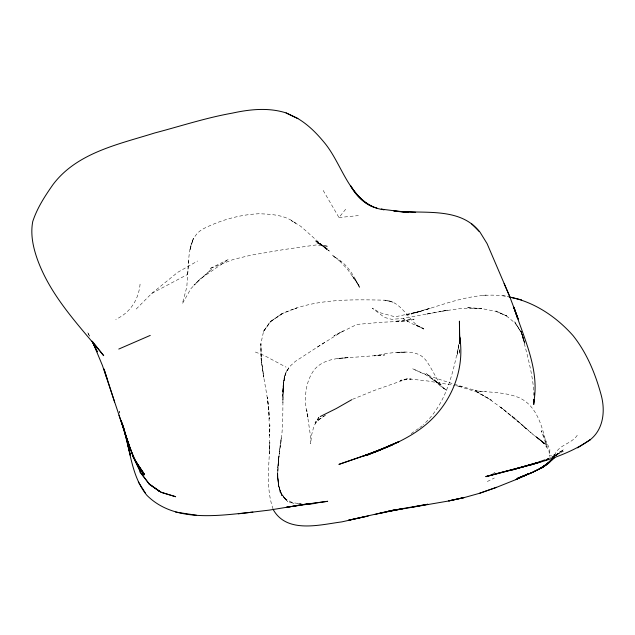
<?xml version="1.0" encoding="UTF-8"?>
<svg xmlns="http://www.w3.org/2000/svg" width="635" height="635" viewBox="0 0 635 635"><rect width="100%" height="100%" fill="white"/><g stroke="black" fill="none" stroke-linecap="round" stroke-linejoin="round"><path stroke-width="0.48" stroke-dasharray="3.17 2.38" d="M459.391 349.369L459.335 354.124L459.55 349.361M534.067 395.645C533.09 373.705 526.383 352.417 521.176 331.184L524.454 343.257L521.041 331.399L524.716 342.209L520.906 331.462L523.026 336.979M534.114 395.153L534.186 393.287M534.075 395.089L534.21 392.343M187.69 274.122C189.166 258.453 187.404 236.403 204.319 228.29C221.409 219.861 240.109 214.59 259.175 213.741C271.701 214.241 285.321 214.947 295.489 223.171L291.37 220.607L300.998 226.489L327.962 250.5L316.984 241.371L329.351 251.071L315.555 240.887L327.93 249.245L316.063 241.522L323.731 246.15L316.786 242.927L328.462 246.507L316.151 244.959L283.694 249.587L251.293 255.111L233.402 259.413L209.399 268.827L228.592 259.35L201.47 278.066L211.518 269.28L193.897 285.202L200.644 278.463L190.849 288.742L182.356 303.752L186.809 287.02L188.635 259.85M324.699 342.352L295.212 361.482L290.417 365.863L285.774 372.634L283.424 383.484L282.853 396.153L283.131 385.731L285.147 374.571L288.734 367.816C283.48 374.436 283.504 383.357 282.98 391.39L283.504 382.873C282.107 405.852 284.29 429.165 279.178 451.874L281.345 437.618L279.257 453.763C277.924 467.654 275.741 482.513 281.813 495.649L278.479 485.378L277.543 473.019L278.479 485.378L281.281 494.101L287.774 501.491C274.757 490.49 277.995 471.67 278.733 456.565C278.17 471.194 274.344 489.466 286.798 500.348L279.678 491.673L285.71 499.372L284.456 498.57L294.037 503.444L288.949 501.999L302.347 504.19M279.257 453.763L277.67 467.535L279.392 452.676M458.795 345.202L457.025 355.679L458.787 345.4M458.843 344.249C453.207 372.999 446.167 404.114 423.434 424.529M140.073 284.131C138.636 299.855 130.096 312.745 115.737 319.413M577.263 435.285C571.603 443.865 559.26 444.627 555.061 454.168L549.616 456.105L549.854 449.453L541.306 430.728L547.148 447.199C542.663 429.038 538.115 406.479 519.366 397.812C505.397 391.97 489.863 392.43 475.028 390.771L485.529 391.668M318.881 417.306L313.825 426.418L311.61 435.007L310.618 443.746L310.705 437.523L306.673 409.837L308.126 418.179C303.792 402.217 304.125 384.111 313.936 370.173C322.04 359.918 335.939 358.14 348.139 357.695L337.447 358.505M318.873 417.227L315.119 423.243L320.453 418.417L324.461 415.798M557.006 454.604L557.736 453.509L555.887 455.565M553.41 456.628L555.061 454.168L553.379 456.478M323.191 190.452L338.979 217.543L346.027 208.812M556.014 455.462L558.609 452.62L555.26 455.716M136.215 309.031L151.709 293.449L177.729 272.32L197.588 261.009M555.546 455.676L560.745 451.255L555.673 455.366M555.736 455.454L563.936 449.294L555.808 455.406L559.133 453.326L551.204 457.303M320.453 418.417L315.031 422.418L326.057 414.75M492.411 474.147L496.911 470.892M411.178 433.634L419.013 428.109M419.791 427.561L422.14 425.902M317.405 347.035L343.281 330.906L333.947 335.756L356.973 324.421L380.968 322.31L400.169 321.373L414.139 319.159L394.994 321.31L408.083 321.469L403.209 318.627L411.956 323.659L423.521 328.557L415.592 324.763L423.672 329.073L416.481 325.056L418.306 326.319C407.051 317.794 400.733 301.133 384.866 300.188C350.647 299.402 315.23 298.656 283.313 313.118L270.026 321.921L263.565 331.367L260.826 343.987L261.223 359.593L263.771 377.182L261.088 358.283L260.914 343.773L261.223 359.593L261.088 358.283C263.025 378.682 268.74 398.55 269.462 419.084L267.414 397.375L268.51 407.202L269.732 435.88L269.843 424.823L269.28 453.827L269.859 442.539C269.24 464.923 265.478 488.386 273.399 509.929M281.837 313.73L270.026 321.921L281.837 313.73L296.91 307.935L294.862 308.729M151.709 293.449L187.468 274.479M352.528 399.312L375.118 390.144L407.614 378.706L411.162 379.087L400.042 380.381L407.614 378.706L427.871 381.008L455.358 385.588M487.307 481.528L494.363 478.02M551.109 457.359L563.229 451.318L549.267 458.224M430.316 313.396L425.823 314.222L448.191 310.086L402.677 318.445L391.763 319.341L384.492 317.436L372.269 308.126L379.793 312.658L395.137 316.841L421.862 310.991L405.098 315.325L430.411 308.221L411.131 314.023C442.627 305.554 474.924 290.155 508.159 296.72M483.076 295.473L486.219 294.997M442.047 311.19L461.581 308.412L481.592 308.515L466.59 307.65L482.156 308.681L495.752 311.325L506.793 316.016L495.879 311.007L506.793 316.016M396.684 352.361L405.948 352.163C395.295 351.957 384.723 353.576 374.348 355.87L384.786 354.933L337.614 358.505M338.979 217.543L358.346 215.598M398.51 352.322C408.051 351.615 419.394 351.655 425.744 360.085C432.483 369.086 436.372 379.881 443.706 388.485L441.96 386.921L446.905 390.517L440.031 385.628L434.316 379.381L439.571 385.048L425.998 373.237L433.538 380.151L441.127 385.016L425.783 374.809L412.671 368.768C433.356 378.333 455.327 384.604 477.155 390.938M300.974 503.849L297.124 503.944L300.085 503.944M456.311 385.77L462.05 386.866L457.827 386.001L476.567 391.922L491.379 400.193L475.163 390.731L488.91 398.82L502.642 408.797L515.501 419.219L500.666 407.225L526.105 428.506L511.818 415.861L534.13 435.356L547.283 445.318L541.901 441.317M502.61 295.41L509.246 296.982M255.365 352.044L264.319 355.529L286.044 367.133M334.843 257.151C346.94 263.446 353.909 275.423 359.402 287.385L354.727 278.733L359.767 286.869L347.766 269.621L340.312 261.509L341.44 262.549L331.97 254.794L337.137 259.017M543.878 442.809L535.583 436.245L544.512 443.619L536.329 436.769L544.536 444.048L536.892 437.15L544.671 444.373L548.942 450.54L549.616 456.105M500.666 407.225L502.642 408.797M506.428 315.889L515.009 323.009L521.533 332.788L514.755 321.85L521.089 332.161L523.811 339.122M524.073 427.006L534.13 435.356M352.33 276.169L356.505 281.638L353.25 277.352M89.218 335.455L87.424 331.978L89.932 336.947M119.658 413.155L119.142 411.274L119.65 413.202M283.131 385.731L282.924 402.519L282.853 390.723L284.512 375.626L283.131 385.731M192.429 241.022L189.762 250.547L193.302 238.427L192.429 241.022M263.731 330.93L263.565 331.367L271.089 320.985L263.731 330.93M390.557 301.53L384.866 300.188L392.565 302.117L390.557 301.53"/><path stroke-width="0.95" d="M459.454 343.662L459.534 336.058C465.55 370.149 450.604 405.305 423.608 426.458C406.583 439.896 386.175 447.778 366.165 455.565L399.121 441.547L377.103 451.231L339.058 464.336L377.103 451.231L393.279 444.183L387.572 446.794L390.152 445.452M533.932 399.566L533.765 404.455L533.94 399.804M459.811 343.638L459.415 321.135L459.597 340.439L460.065 337.923L459.43 341.662M533.852 399.661L533.717 402.399C539.948 369.681 523.581 337.653 513.866 307.165L518.216 319.119L509.484 295.981L487.093 243.649L480.004 232.148L471.456 223.639M551.212 459.907C547.045 466.304 539.186 468.9 532.702 472.218L542.885 467.122L550.116 461.55L541.925 467.797L542.885 467.122L531.765 472.71L517.668 478.203L531.765 472.71M550.577 460.311L548.338 463.383L539.742 468.606L548.338 463.383L554.768 457.144M577.636 447.858L590.217 439.73C559.411 460.97 521.2 466.471 485.902 476.56L539.345 462.328M590.153 439.801C603.885 428.966 605.449 410.059 600.964 394.256C595.178 373.277 586.74 352.838 573.111 335.677C556.617 317.04 534.63 302.101 510.008 297.156M554.649 456.93L553.418 458.303L554.712 456.882M554.712 457.184L551.617 460.319L543.703 466.288L554.244 457.772M553.918 456.954L552.577 458.192L554.061 456.93M351.75 399.709L336.344 408.495L320.238 416.536M548.561 458.621L545.917 459.946L548.513 458.653M515.787 479.647L528.677 473.575L515.787 479.647L496.626 487.307L479.465 493.316L463.51 497.769L448.723 500.896L464.375 497.491L448.326 501.039L388.596 511.31M516.787 479.147L529.169 473.567M150.249 335.407L118.777 349.059M529.193 473.543L517.12 478.814L531.003 472.988M392.112 445.087L362.99 456.208L382.421 448.794M530.971 464.939L544.695 459.899M536.67 462.693L512.461 469.86L540.028 462.026L513.493 469.535M479.465 493.316L496.626 487.307M485.934 476.687L514.398 469.265M375.19 514.406L395.986 509.556L348.424 520.263L368.324 515.977M365.355 516.604L341.916 521.867C319.881 524.74 287.258 533.813 273.399 509.929M379.198 513.485L402.653 508.675L388.564 511.31M412.242 507.159L427.863 504.253L394.621 509.976M252.873 512.112C218.011 515.652 174.522 522.827 146.955 495.387C132.699 477.988 130.739 455.097 125.198 434.142M238.3 513.834L269.335 510.111L310.182 503.452L286.353 507.301L327.668 501.301L306.237 504.174L314.428 503.531L308.658 503.666M402.574 211.558C428.371 213.146 461.105 208.59 479.211 231.354M415.663 212.344L393.883 211.042L408.321 212.558L381.238 209.129L384.167 209.756C369.594 208.161 357.441 198.723 350.718 185.896C357.013 195.62 365.061 205.288 376.841 207.994M175.641 512.08L196.62 515.279M372.15 206.327C347.234 193.881 341.019 162.171 323.842 141.994C316.349 132.953 307.896 124.476 297.72 118.491L286.115 112.927C268.597 107.331 249.976 109.26 232.307 113.133C205.954 117.8 180.491 126.206 154.646 132.985C118.618 144.304 76.819 152.654 52.88 184.737C44.799 196.286 37.155 208.034 32.742 221.536C30.297 234.371 33.123 247.333 37.417 259.445C50.951 296.815 79.121 325.493 103.703 355.671L92.631 341.686M509.246 296.982L521.573 299.895M286.115 112.927L297.871 118.539M158.845 490.998L161.346 492.363L175.617 496.697L161.346 492.363L149.471 484.338L140.041 471.98L149.471 484.338L159.369 491.292L148.669 483.465M138.335 481.917L145.296 492.927M134.993 460.073L144.034 475.012C132.469 458.668 126.675 439.309 121.118 420.306L127.77 441.817L133.628 457.708L140.589 472.083L132.659 455.779L133.628 457.708L126.389 437.634L123.285 426.331M509.484 295.981L504.126 283.551M92.027 341.09L97.298 351.838L92.861 342.519L102.449 365.53L128.976 444.865L118.967 415.179M514.628 309.832L514.088 308.237L517.477 318.365M122.793 426.387L127.77 441.817M114.578 401.963L103.989 368.991L106.966 378.46M122.73 424.696L130.389 455.374L128.143 446.072M144.55 474.448L136.43 462.423L144.55 474.448"/></g></svg>
